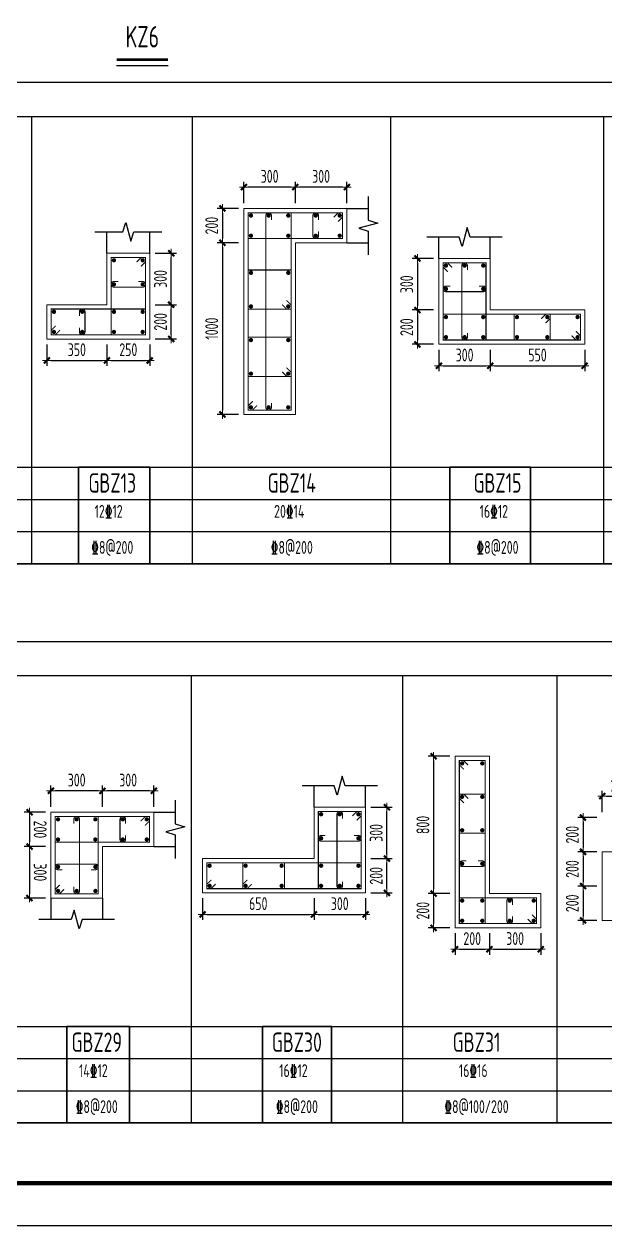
# Model space of a CAD drawing. Extents: x -144902 to 588294, y -160863 to 65494.
# Drawn here: x 33546 to 47091, y -160863 to -132837 of the extents above; entities that cross this region are included whole.
import ezdxf
from ezdxf.enums import TextEntityAlignment as Align

# ---------------------------------------------------------------- set-up
doc = ezdxf.new("R2010")
doc.units = 0
doc.header["$LTSCALE"] = 100
doc.layers.get('0').update_dxf_attribs({"linetype": 'CONTINUOUS'})
doc.layers.get('Defpoints').update_dxf_attribs({"linetype": 'CONTINUOUS'})
for name, color, linetype in [('1508', 2, 'CONTINUOUS'), ('TAB', 7, 'CONTINUOUS'), ('THIN', 7, 'CONTINUOUS'), ('tk', 7, 'CONTINUOUS'), ('柱', 2, 'CONTINUOUS')]:
    doc.layers.add(name, color=color, linetype=linetype)
for name, color, linetype, lineweight in [('REIN', 6, 'CONTINUOUS', 18), ('Z-柱大样外框', 7, 'ByLayer', 18), ('Z-详图标注', 3, 'CONTINUOUS', 18)]:
    doc.layers.add(name, color=color, linetype=linetype, lineweight=lineweight)
doc.styles.get("Standard").update_dxf_attribs({"font": 'tssdeng.shx', "width": 0.7, "bigfont": 'tssdchn.shx'})
doc.styles.add('TCCAD_Dimension', font='Tssdeng.shx', dxfattribs={"width": 0.7, "bigfont": 'tssdchn.shx'})
doc.dimstyles.new('TCCAD_25_100', dxfattribs={"dimtxt": 300, "dimasz": 100, "dimexe": 125, "dimexo": 125, "dimgap": 100, "dimtad": 1, "dimdec": 0, "dimlfac": 0.25, "dimzin": 0, "dimdsep": 46, "dimtxsty": 'TCCAD_Dimension', "dimblk": '_TCDBK25_100', "dimcen": 0, "dimclrt": 7, "dimadec": 0, "dimazin": 0, "dimtfac": 1, "dimtdec": 0, "dimtix": 1, "dimtmove": 2, "dimatfit": 3, "dimfxl": 1, "dimtolj": 1, "dimtzin": 0, "dimarcsym": 0})

# ---------------------------------------------------------------- blocks, each defined once
blk = doc.blocks.new('A1tk')
at = {"layer": 'tk', "color": 5}
blk.add_lwpolyline([(0, 0), (0, 59400), (84100, 59400), (84100, 0)], close=True, dxfattribs=at)
at = {"layer": 'tk', "const_width": 100}
blk.add_lwpolyline([(2500, 1000), (83100, 1000), (83100, 58400), (2500, 58400)], close=True, dxfattribs=at)
blk = doc.blocks.new('_TCDBK25_100')
blk.add_line((-1, 0), (1, 0))
at = {"const_width": 0.5}
blk.add_lwpolyline([(-0.7, -0.7), (0.7, 0.7)], dxfattribs=at)
blk = doc.blocks.new('*D331')
at = {"layer": 'Defpoints', "color": 0}
for p in [(34077, -140181), (35477, -140181), (35477, -140681)]:
    blk.add_point(p, dxfattribs=at)
at = {"layer": 'Z-详图标注', "color": 0, "lineweight": -2}
for p, q in [((34077, -140306), (34077, -140806)), ((35477, -140306), (35477, -140806)), ((34177, -140681), (35377, -140681))]:
    blk.add_line(p, q, dxfattribs=at)
at = {"layer": 'Z-详图标注', "color": 0, "lineweight": -2, "xscale": 100, "yscale": 100, "zscale": 100, "rotation": 180}
blk.add_blockref('_TCDBK25_100', (34077, -140681), dxfattribs=at)
at = {"layer": 'Z-详图标注', "color": 0, "lineweight": -2, "xscale": 100, "yscale": 100, "zscale": 100}
blk.add_blockref('_TCDBK25_100', (35477, -140681), dxfattribs=at)
at = {"layer": 'Z-详图标注', "color": 7, "insert": (34777, -140431), "char_height": 300, "attachment_point": 5, "style": 'TCCAD_Dimension'}
blk.add_mtext('\\A1;350', dxfattribs=at)
blk = doc.blocks.new('*D332')
at = {"layer": 'Defpoints', "color": 0}
for p in [(35477, -140181), (36477, -140181), (36477, -140681)]:
    blk.add_point(p, dxfattribs=at)
at = {"layer": 'Z-详图标注', "color": 0, "lineweight": -2}
for p, q in [((35477, -140306), (35477, -140806)), ((36477, -140306), (36477, -140806)), ((35577, -140681), (36377, -140681))]:
    blk.add_line(p, q, dxfattribs=at)
at = {"layer": 'Z-详图标注', "color": 0, "lineweight": -2, "xscale": 100, "yscale": 100, "zscale": 100, "rotation": 180}
blk.add_blockref('_TCDBK25_100', (35477, -140681), dxfattribs=at)
at = {"layer": 'Z-详图标注', "color": 0, "lineweight": -2, "xscale": 100, "yscale": 100, "zscale": 100}
blk.add_blockref('_TCDBK25_100', (36477, -140681), dxfattribs=at)
at = {"layer": 'Z-详图标注', "color": 7, "insert": (35977, -140431), "char_height": 300, "attachment_point": 5, "style": 'TCCAD_Dimension'}
blk.add_mtext('\\A1;250', dxfattribs=at)
blk = doc.blocks.new('*D333')
at = {"layer": 'Defpoints', "color": 0}
for p in [(36477, -139381), (36977, -139381), (36477, -140181)]:
    blk.add_point(p, dxfattribs=at)
at = {"layer": 'Z-详图标注', "color": 0, "lineweight": -2}
for p, q in [((36602, -139381), (37102, -139381)), ((36977, -140081), (36977, -139481)), ((36602, -140181), (37102, -140181))]:
    blk.add_line(p, q, dxfattribs=at)
at = {"layer": 'Z-详图标注', "color": 0, "lineweight": -2, "xscale": 100, "yscale": 100, "zscale": 100}
for p, rotation in [((36977, -139381), 90), ((36977, -140181), 270)]:
    blk.add_blockref('_TCDBK25_100', p, dxfattribs=dict(at, rotation=rotation))
at = {"layer": 'Z-详图标注', "color": 7, "insert": (36727, -139781), "char_height": 300, "attachment_point": 5, "rotation": 90, "style": 'TCCAD_Dimension'}
blk.add_mtext('\\A1;200', dxfattribs=at)
blk = doc.blocks.new('*D334')
at = {"layer": 'Defpoints', "color": 0}
for p in [(36477, -138181), (36977, -138181), (36477, -139381)]:
    blk.add_point(p, dxfattribs=at)
at = {"layer": 'Z-详图标注', "color": 0, "lineweight": -2}
for p, q in [((36602, -138181), (37102, -138181)), ((36977, -139281), (36977, -138281)), ((36602, -139381), (37102, -139381))]:
    blk.add_line(p, q, dxfattribs=at)
at = {"layer": 'Z-详图标注', "color": 0, "lineweight": -2, "xscale": 100, "yscale": 100, "zscale": 100}
for p, rotation in [((36977, -138181), 90), ((36977, -139381), 270)]:
    blk.add_blockref('_TCDBK25_100', p, dxfattribs=dict(at, rotation=rotation))
at = {"layer": 'Z-详图标注', "color": 7, "insert": (36727, -138781), "char_height": 300, "attachment_point": 5, "rotation": 90, "style": 'TCCAD_Dimension'}
blk.add_mtext('\\A1;300', dxfattribs=at)
blk = doc.blocks.new('*D335')
at = {"layer": 'Defpoints', "color": 0}
for p in [(39872, -136638), (39872, -137138), (41072, -137138)]:
    blk.add_point(p, dxfattribs=at)
at = {"layer": 'Z-详图标注', "color": 0, "lineweight": -2}
for p, q in [((39872, -137013), (39872, -136513)), ((40972, -136638), (39972, -136638)), ((41072, -137013), (41072, -136513))]:
    blk.add_line(p, q, dxfattribs=at)
at = {"layer": 'Z-详图标注', "color": 0, "lineweight": -2, "xscale": 100, "yscale": 100, "zscale": 100, "rotation": 180}
blk.add_blockref('_TCDBK25_100', (39872, -136638), dxfattribs=at)
at = {"layer": 'Z-详图标注', "color": 0, "lineweight": -2, "xscale": 100, "yscale": 100, "zscale": 100}
blk.add_blockref('_TCDBK25_100', (41072, -136638), dxfattribs=at)
at = {"layer": 'Z-详图标注', "color": 7, "insert": (40472, -136388), "char_height": 300, "attachment_point": 5, "style": 'TCCAD_Dimension'}
blk.add_mtext('\\A1;300', dxfattribs=at)
blk = doc.blocks.new('*D336')
at = {"layer": 'Defpoints', "color": 0}
for p in [(38672, -136638), (38672, -137138), (39872, -137138)]:
    blk.add_point(p, dxfattribs=at)
at = {"layer": 'Z-详图标注', "color": 0, "lineweight": -2}
for p, q in [((38672, -137013), (38672, -136513)), ((39772, -136638), (38772, -136638)), ((39872, -137013), (39872, -136513))]:
    blk.add_line(p, q, dxfattribs=at)
at = {"layer": 'Z-详图标注', "color": 0, "lineweight": -2, "xscale": 100, "yscale": 100, "zscale": 100, "rotation": 180}
blk.add_blockref('_TCDBK25_100', (38672, -136638), dxfattribs=at)
at = {"layer": 'Z-详图标注', "color": 0, "lineweight": -2, "xscale": 100, "yscale": 100, "zscale": 100}
blk.add_blockref('_TCDBK25_100', (39872, -136638), dxfattribs=at)
at = {"layer": 'Z-详图标注', "color": 7, "insert": (39272, -136388), "char_height": 300, "attachment_point": 5, "style": 'TCCAD_Dimension'}
blk.add_mtext('\\A1;300', dxfattribs=at)
blk = doc.blocks.new('*D337')
at = {"layer": 'Defpoints', "color": 0}
for p in [(38672, -137138), (38172, -137938), (38672, -137938)]:
    blk.add_point(p, dxfattribs=at)
at = {"layer": 'Z-详图标注', "color": 0, "lineweight": -2}
for p, q in [((38547, -137138), (38047, -137138)), ((38172, -137238), (38172, -137838)), ((38547, -137938), (38047, -137938))]:
    blk.add_line(p, q, dxfattribs=at)
at = {"layer": 'Z-详图标注', "color": 0, "lineweight": -2, "xscale": 100, "yscale": 100, "zscale": 100}
for p, rotation in [((38172, -137138), 90), ((38172, -137938), 270)]:
    blk.add_blockref('_TCDBK25_100', p, dxfattribs=dict(at, rotation=rotation))
at = {"layer": 'Z-详图标注', "color": 7, "insert": (37922, -137538), "char_height": 300, "attachment_point": 5, "rotation": 90, "style": 'TCCAD_Dimension'}
blk.add_mtext('\\A1;200', dxfattribs=at)
blk = doc.blocks.new('*D338')
at = {"layer": 'Defpoints', "color": 0}
for p in [(38672, -137938), (38172, -141939), (38672, -141939)]:
    blk.add_point(p, dxfattribs=at)
at = {"layer": 'Z-详图标注', "color": 0, "lineweight": -2}
for p, q in [((38547, -137938), (38047, -137938)), ((38172, -138038), (38172, -141839)), ((38547, -141939), (38047, -141939))]:
    blk.add_line(p, q, dxfattribs=at)
at = {"layer": 'Z-详图标注', "color": 0, "lineweight": -2, "xscale": 100, "yscale": 100, "zscale": 100}
for p, rotation in [((38172, -137938), 90), ((38172, -141939), 270)]:
    blk.add_blockref('_TCDBK25_100', p, dxfattribs=dict(at, rotation=rotation))
at = {"layer": 'Z-详图标注', "color": 7, "insert": (37922, -139939), "char_height": 300, "attachment_point": 5, "rotation": 90, "style": 'TCCAD_Dimension'}
blk.add_mtext('\\A1;1000', dxfattribs=at)
blk = doc.blocks.new('*D341')
at = {"layer": 'Defpoints', "color": 0}
for p in [(43218, -138305), (42718, -139505), (43218, -139505)]:
    blk.add_point(p, dxfattribs=at)
at = {"layer": 'Z-详图标注', "color": 0, "lineweight": -2}
for p, q in [((43093, -138305), (42593, -138305)), ((42718, -138405), (42718, -139405)), ((43093, -139505), (42593, -139505))]:
    blk.add_line(p, q, dxfattribs=at)
at = {"layer": 'Z-详图标注', "color": 0, "lineweight": -2, "xscale": 100, "yscale": 100, "zscale": 100}
for p, rotation in [((42718, -138305), 90), ((42718, -139505), 270)]:
    blk.add_blockref('_TCDBK25_100', p, dxfattribs=dict(at, rotation=rotation))
at = {"layer": 'Z-详图标注', "color": 7, "insert": (42468, -138905), "char_height": 300, "attachment_point": 5, "rotation": 90, "style": 'TCCAD_Dimension'}
blk.add_mtext('\\A1;300', dxfattribs=at)
blk = doc.blocks.new('*D342')
at = {"layer": 'Defpoints', "color": 0}
for p in [(43218, -139505), (42718, -140305), (43218, -140305)]:
    blk.add_point(p, dxfattribs=at)
at = {"layer": 'Z-详图标注', "color": 0, "lineweight": -2}
for p, q in [((43093, -139505), (42593, -139505)), ((42718, -139605), (42718, -140205)), ((43093, -140305), (42593, -140305))]:
    blk.add_line(p, q, dxfattribs=at)
at = {"layer": 'Z-详图标注', "color": 0, "lineweight": -2, "xscale": 100, "yscale": 100, "zscale": 100}
for p, rotation in [((42718, -139505), 90), ((42718, -140305), 270)]:
    blk.add_blockref('_TCDBK25_100', p, dxfattribs=dict(at, rotation=rotation))
at = {"layer": 'Z-详图标注', "color": 7, "insert": (42468, -139905), "char_height": 300, "attachment_point": 5, "rotation": 90, "style": 'TCCAD_Dimension'}
blk.add_mtext('\\A1;200', dxfattribs=at)
blk = doc.blocks.new('*D343')
at = {"layer": 'Defpoints', "color": 0}
for p in [(43218, -140305), (44418, -140305), (44418, -140805)]:
    blk.add_point(p, dxfattribs=at)
at = {"layer": 'Z-详图标注', "color": 0, "lineweight": -2}
for p, q in [((43218, -140430), (43218, -140930)), ((44418, -140430), (44418, -140930)), ((43318, -140805), (44318, -140805))]:
    blk.add_line(p, q, dxfattribs=at)
at = {"layer": 'Z-详图标注', "color": 0, "lineweight": -2, "xscale": 100, "yscale": 100, "zscale": 100}
for p, rotation in [((43218, -140805), 179.9887905772756), ((44418, -140805), 359.9887905772756)]:
    blk.add_blockref('_TCDBK25_100', p, dxfattribs=dict(at, rotation=rotation))
at = {"layer": 'Z-详图标注', "color": 7, "insert": (43818, -140555), "char_height": 300, "attachment_point": 5, "rotation": 359.9888, "style": 'TCCAD_Dimension'}
blk.add_mtext('\\A1;300', dxfattribs=at)
blk = doc.blocks.new('*D344')
at = {"layer": 'Defpoints', "color": 0}
for p in [(44418, -140305), (46619, -140305), (46619, -140805)]:
    blk.add_point(p, dxfattribs=at)
at = {"layer": 'Z-详图标注', "color": 0, "lineweight": -2}
for p, q in [((44418, -140430), (44418, -140930)), ((46619, -140430), (46619, -140930)), ((44518, -140805), (46519, -140805))]:
    blk.add_line(p, q, dxfattribs=at)
at = {"layer": 'Z-详图标注', "color": 0, "lineweight": -2, "xscale": 100, "yscale": 100, "zscale": 100}
for p, rotation in [((44418, -140805), 179.9887905772756), ((46619, -140805), 359.9887905772756)]:
    blk.add_blockref('_TCDBK25_100', p, dxfattribs=dict(at, rotation=rotation))
at = {"layer": 'Z-详图标注', "color": 7, "insert": (45518, -140555), "char_height": 300, "attachment_point": 5, "rotation": 359.9888, "style": 'TCCAD_Dimension'}
blk.add_mtext('\\A1;550', dxfattribs=at)
blk = doc.blocks.new('*D375')
at = {"layer": 'Defpoints', "color": 0}
for p in [(35373, -150716), (35373, -151216), (36573, -151216)]:
    blk.add_point(p, dxfattribs=at)
at = {"layer": 'Z-详图标注', "color": 0, "lineweight": -2}
for p, q in [((35373, -151091), (35373, -150591)), ((36473, -150716), (35473, -150716)), ((36573, -151091), (36573, -150591))]:
    blk.add_line(p, q, dxfattribs=at)
at = {"layer": 'Z-详图标注', "color": 0, "lineweight": -2, "xscale": 100, "yscale": 100, "zscale": 100}
for p, rotation in [((35373, -150716), 180.0005828422533), ((36573, -150716), 0.0005828422533404876)]:
    blk.add_blockref('_TCDBK25_100', p, dxfattribs=dict(at, rotation=rotation))
at = {"layer": 'Z-详图标注', "color": 7, "insert": (35973, -150466), "char_height": 300, "attachment_point": 5, "rotation": 0.0006, "style": 'TCCAD_Dimension'}
blk.add_mtext('\\A1;300', dxfattribs=at)
blk = doc.blocks.new('*D376')
at = {"layer": 'Defpoints', "color": 0}
for p in [(34173, -150716), (34173, -151216), (35373, -151216)]:
    blk.add_point(p, dxfattribs=at)
at = {"layer": 'Z-详图标注', "color": 0, "lineweight": -2}
for p, q in [((34173, -151091), (34173, -150591)), ((35273, -150716), (34273, -150716)), ((35373, -151091), (35373, -150591))]:
    blk.add_line(p, q, dxfattribs=at)
at = {"layer": 'Z-详图标注', "color": 0, "lineweight": -2, "xscale": 100, "yscale": 100, "zscale": 100}
for p, rotation in [((34173, -150716), 180.0005828422533), ((35373, -150716), 0.0005828422533404876)]:
    blk.add_blockref('_TCDBK25_100', p, dxfattribs=dict(at, rotation=rotation))
at = {"layer": 'Z-详图标注', "color": 7, "insert": (34773, -150466), "char_height": 300, "attachment_point": 5, "rotation": 0.0006, "style": 'TCCAD_Dimension'}
blk.add_mtext('\\A1;300', dxfattribs=at)
blk = doc.blocks.new('*D377')
at = {"layer": 'Defpoints', "color": 0}
for p in [(34173, -151216), (33673, -152016), (34173, -152016)]:
    blk.add_point(p, dxfattribs=at)
at = {"layer": 'Z-详图标注', "color": 0, "lineweight": -2}
for p, q in [((34048, -151216), (33548, -151216)), ((33673, -151316), (33673, -151916)), ((34048, -152016), (33548, -152016))]:
    blk.add_line(p, q, dxfattribs=at)
at = {"layer": 'Z-详图标注', "color": 0, "lineweight": -2, "xscale": 100, "yscale": 100, "zscale": 100}
for p, rotation in [((33673, -151216), 90.00058284058582), ((33673, -152016), 270.0005828405858)]:
    blk.add_blockref('_TCDBK25_100', p, dxfattribs=dict(at, rotation=rotation))
at = {"layer": 'Z-详图标注', "color": 7, "insert": (33923, -151616), "char_height": 300, "attachment_point": 5, "rotation": 270.0006, "style": 'TCCAD_Dimension'}
blk.add_mtext('\\A1;200', dxfattribs=at)
blk = doc.blocks.new('*D378')
at = {"layer": 'Defpoints', "color": 0}
for p in [(34173, -152016), (33673, -153216), (34173, -153216)]:
    blk.add_point(p, dxfattribs=at)
at = {"layer": 'Z-详图标注', "color": 0, "lineweight": -2}
for p, q in [((34048, -152016), (33548, -152016)), ((33673, -152116), (33673, -153116)), ((34048, -153216), (33548, -153216))]:
    blk.add_line(p, q, dxfattribs=at)
at = {"layer": 'Z-详图标注', "color": 0, "lineweight": -2, "xscale": 100, "yscale": 100, "zscale": 100}
for p, rotation in [((33673, -152016), 90.00058284058582), ((33673, -153216), 270.0005828405858)]:
    blk.add_blockref('_TCDBK25_100', p, dxfattribs=dict(at, rotation=rotation))
at = {"layer": 'Z-详图标注', "color": 7, "insert": (33923, -152616), "char_height": 300, "attachment_point": 5, "rotation": 270.0006, "style": 'TCCAD_Dimension'}
blk.add_mtext('\\A1;300', dxfattribs=at)
blk = doc.blocks.new('*D379')
at = {"layer": 'Defpoints', "color": 0}
for p in [(37707, -153098), (40307, -153098), (40307, -153598)]:
    blk.add_point(p, dxfattribs=at)
at = {"layer": 'Z-详图标注', "color": 0, "lineweight": -2}
for p, q in [((37707, -153223), (37707, -153723)), ((40307, -153223), (40307, -153723)), ((37807, -153598), (40207, -153598))]:
    blk.add_line(p, q, dxfattribs=at)
at = {"layer": 'Z-详图标注', "color": 0, "lineweight": -2, "xscale": 100, "yscale": 100, "zscale": 100, "rotation": 180}
blk.add_blockref('_TCDBK25_100', (37707, -153598), dxfattribs=at)
at = {"layer": 'Z-详图标注', "color": 0, "lineweight": -2, "xscale": 100, "yscale": 100, "zscale": 100}
blk.add_blockref('_TCDBK25_100', (40307, -153598), dxfattribs=at)
at = {"layer": 'Z-详图标注', "color": 7, "insert": (39007, -153348), "char_height": 300, "attachment_point": 5, "style": 'TCCAD_Dimension'}
blk.add_mtext('\\A1;650', dxfattribs=at)
blk = doc.blocks.new('*D380')
at = {"layer": 'Defpoints', "color": 0}
for p in [(40307, -153098), (41507, -153098), (41507, -153598)]:
    blk.add_point(p, dxfattribs=at)
at = {"layer": 'Z-详图标注', "color": 0, "lineweight": -2}
for p, q in [((40307, -153223), (40307, -153723)), ((41507, -153223), (41507, -153723)), ((40407, -153598), (41407, -153598))]:
    blk.add_line(p, q, dxfattribs=at)
at = {"layer": 'Z-详图标注', "color": 0, "lineweight": -2, "xscale": 100, "yscale": 100, "zscale": 100, "rotation": 180}
blk.add_blockref('_TCDBK25_100', (40307, -153598), dxfattribs=at)
at = {"layer": 'Z-详图标注', "color": 0, "lineweight": -2, "xscale": 100, "yscale": 100, "zscale": 100}
blk.add_blockref('_TCDBK25_100', (41507, -153598), dxfattribs=at)
at = {"layer": 'Z-详图标注', "color": 7, "insert": (40907, -153348), "char_height": 300, "attachment_point": 5, "style": 'TCCAD_Dimension'}
blk.add_mtext('\\A1;300', dxfattribs=at)
blk = doc.blocks.new('*D381')
at = {"layer": 'Defpoints', "color": 0}
for p in [(41507, -152298), (42007, -152298), (41507, -153098)]:
    blk.add_point(p, dxfattribs=at)
at = {"layer": 'Z-详图标注', "color": 0, "lineweight": -2}
for p, q in [((41632, -152298), (42132, -152298)), ((42007, -152998), (42007, -152398)), ((41632, -153098), (42132, -153098))]:
    blk.add_line(p, q, dxfattribs=at)
at = {"layer": 'Z-详图标注', "color": 0, "lineweight": -2, "xscale": 100, "yscale": 100, "zscale": 100}
for p, rotation in [((42007, -152298), 90), ((42007, -153098), 270)]:
    blk.add_blockref('_TCDBK25_100', p, dxfattribs=dict(at, rotation=rotation))
at = {"layer": 'Z-详图标注', "color": 7, "insert": (41757, -152698), "char_height": 300, "attachment_point": 5, "rotation": 90, "style": 'TCCAD_Dimension'}
blk.add_mtext('\\A1;200', dxfattribs=at)
blk = doc.blocks.new('*D382')
at = {"layer": 'Defpoints', "color": 0}
for p in [(41507, -151098), (42007, -151098), (41507, -152298)]:
    blk.add_point(p, dxfattribs=at)
at = {"layer": 'Z-详图标注', "color": 0, "lineweight": -2}
for p, q in [((41632, -151098), (42132, -151098)), ((42007, -152198), (42007, -151198)), ((41632, -152298), (42132, -152298))]:
    blk.add_line(p, q, dxfattribs=at)
at = {"layer": 'Z-详图标注', "color": 0, "lineweight": -2, "xscale": 100, "yscale": 100, "zscale": 100}
for p, rotation in [((42007, -151098), 90), ((42007, -152298), 270)]:
    blk.add_blockref('_TCDBK25_100', p, dxfattribs=dict(at, rotation=rotation))
at = {"layer": 'Z-详图标注', "color": 7, "insert": (41757, -151698), "char_height": 300, "attachment_point": 5, "rotation": 90, "style": 'TCCAD_Dimension'}
blk.add_mtext('\\A1;300', dxfattribs=at)
blk = doc.blocks.new('*D430')
at = {"layer": 'Defpoints', "color": 0}
for p in [(43596, -149912), (43096, -153112), (43596, -153112)]:
    blk.add_point(p, dxfattribs=at)
at = {"layer": 'Z-详图标注', "color": 0, "lineweight": -2}
for p, q in [((43471, -149912), (42971, -149912)), ((43096, -150012), (43096, -153012)), ((43471, -153112), (42971, -153112))]:
    blk.add_line(p, q, dxfattribs=at)
at = {"layer": 'Z-详图标注', "color": 0, "lineweight": -2, "xscale": 100, "yscale": 100, "zscale": 100}
for p, rotation in [((43096, -149912), 90), ((43096, -153112), 270)]:
    blk.add_blockref('_TCDBK25_100', p, dxfattribs=dict(at, rotation=rotation))
at = {"layer": 'Z-详图标注', "color": 7, "insert": (42846, -151512), "char_height": 300, "attachment_point": 5, "rotation": 90, "style": 'TCCAD_Dimension'}
blk.add_mtext('\\A1;800', dxfattribs=at)
blk = doc.blocks.new('*D431')
at = {"layer": 'Defpoints', "color": 0}
for p in [(43596, -153112), (43096, -153912), (43596, -153912)]:
    blk.add_point(p, dxfattribs=at)
at = {"layer": 'Z-详图标注', "color": 0, "lineweight": -2}
for p, q in [((43471, -153112), (42971, -153112)), ((43096, -153212), (43096, -153812)), ((43471, -153912), (42971, -153912))]:
    blk.add_line(p, q, dxfattribs=at)
at = {"layer": 'Z-详图标注', "color": 0, "lineweight": -2, "xscale": 100, "yscale": 100, "zscale": 100}
for p, rotation in [((43096, -153112), 90), ((43096, -153912), 270)]:
    blk.add_blockref('_TCDBK25_100', p, dxfattribs=dict(at, rotation=rotation))
at = {"layer": 'Z-详图标注', "color": 7, "insert": (42846, -153512), "char_height": 300, "attachment_point": 5, "rotation": 90, "style": 'TCCAD_Dimension'}
blk.add_mtext('\\A1;200', dxfattribs=at)
blk = doc.blocks.new('*D432')
at = {"layer": 'Defpoints', "color": 0}
for p in [(43596, -153912), (44396, -153912), (44396, -154412)]:
    blk.add_point(p, dxfattribs=at)
at = {"layer": 'Z-详图标注', "color": 0, "lineweight": -2}
for p, q in [((43596, -154037), (43596, -154537)), ((44396, -154037), (44396, -154537)), ((43696, -154412), (44296, -154412))]:
    blk.add_line(p, q, dxfattribs=at)
at = {"layer": 'Z-详图标注', "color": 0, "lineweight": -2, "xscale": 100, "yscale": 100, "zscale": 100, "rotation": 180}
blk.add_blockref('_TCDBK25_100', (43596, -154412), dxfattribs=at)
at = {"layer": 'Z-详图标注', "color": 0, "lineweight": -2, "xscale": 100, "yscale": 100, "zscale": 100}
blk.add_blockref('_TCDBK25_100', (44396, -154412), dxfattribs=at)
at = {"layer": 'Z-详图标注', "color": 7, "insert": (43996, -154162), "char_height": 300, "attachment_point": 5, "style": 'TCCAD_Dimension'}
blk.add_mtext('\\A1;200', dxfattribs=at)
blk = doc.blocks.new('*D433')
at = {"layer": 'Defpoints', "color": 0}
for p in [(44396, -153912), (45596, -153912), (45596, -154412)]:
    blk.add_point(p, dxfattribs=at)
at = {"layer": 'Z-详图标注', "color": 0, "lineweight": -2}
for p, q in [((44396, -154037), (44396, -154537)), ((45596, -154037), (45596, -154537)), ((44496, -154412), (45496, -154412))]:
    blk.add_line(p, q, dxfattribs=at)
at = {"layer": 'Z-详图标注', "color": 0, "lineweight": -2, "xscale": 100, "yscale": 100, "zscale": 100, "rotation": 180}
blk.add_blockref('_TCDBK25_100', (44396, -154412), dxfattribs=at)
at = {"layer": 'Z-详图标注', "color": 0, "lineweight": -2, "xscale": 100, "yscale": 100, "zscale": 100}
blk.add_blockref('_TCDBK25_100', (45596, -154412), dxfattribs=at)
at = {"layer": 'Z-详图标注', "color": 7, "insert": (44996, -154162), "char_height": 300, "attachment_point": 5, "style": 'TCCAD_Dimension'}
blk.add_mtext('\\A1;300', dxfattribs=at)
blk = doc.blocks.new('*D434')
at = {"layer": 'Defpoints', "color": 0}
for p in [(47827, -150840), (47027, -151340), (47827, -151340)]:
    blk.add_point(p, dxfattribs=at)
at = {"layer": 'Z-详图标注', "color": 0, "lineweight": -2}
for p, q in [((47027, -151215), (47027, -150715)), ((47827, -151215), (47827, -150715)), ((47127, -150840), (47727, -150840))]:
    blk.add_line(p, q, dxfattribs=at)
at = {"layer": 'Z-详图标注', "color": 0, "lineweight": -2, "xscale": 100, "yscale": 100, "zscale": 100, "rotation": 180}
blk.add_blockref('_TCDBK25_100', (47027, -150840), dxfattribs=at)
at = {"layer": 'Z-详图标注', "color": 0, "lineweight": -2, "xscale": 100, "yscale": 100, "zscale": 100}
blk.add_blockref('_TCDBK25_100', (47827, -150840), dxfattribs=at)
at = {"layer": 'Z-详图标注', "color": 7, "insert": (47427, -150590), "char_height": 300, "attachment_point": 5, "style": 'TCCAD_Dimension'}
blk.add_mtext('\\A1;200', dxfattribs=at)
blk = doc.blocks.new('*D437')
at = {"layer": 'Defpoints', "color": 0}
for p in [(47027, -151340), (46580, -152140), (47027, -152140)]:
    blk.add_point(p, dxfattribs=at)
at = {"layer": 'Z-详图标注', "color": 0, "lineweight": -2}
for p, q in [((46902, -151340), (46455, -151340)), ((46580, -151440), (46580, -152040)), ((46902, -152140), (46455, -152140))]:
    blk.add_line(p, q, dxfattribs=at)
at = {"layer": 'Z-详图标注', "color": 0, "lineweight": -2, "xscale": 100, "yscale": 100, "zscale": 100}
for p, rotation in [((46580, -151340), 90), ((46580, -152140), 270)]:
    blk.add_blockref('_TCDBK25_100', p, dxfattribs=dict(at, rotation=rotation))
at = {"layer": 'Z-详图标注', "color": 7, "insert": (46330, -151740), "char_height": 300, "attachment_point": 5, "rotation": 90, "style": 'TCCAD_Dimension'}
blk.add_mtext('\\A1;200', dxfattribs=at)
blk = doc.blocks.new('*D438')
at = {"layer": 'Defpoints', "color": 0}
for p in [(47027, -152140), (46580, -152940), (47027, -152940)]:
    blk.add_point(p, dxfattribs=at)
at = {"layer": 'Z-详图标注', "color": 0, "lineweight": -2}
for p, q in [((46902, -152140), (46455, -152140)), ((46580, -152240), (46580, -152840)), ((46902, -152940), (46455, -152940))]:
    blk.add_line(p, q, dxfattribs=at)
at = {"layer": 'Z-详图标注', "color": 0, "lineweight": -2, "xscale": 100, "yscale": 100, "zscale": 100}
for p, rotation in [((46580, -152140), 90), ((46580, -152940), 270)]:
    blk.add_blockref('_TCDBK25_100', p, dxfattribs=dict(at, rotation=rotation))
at = {"layer": 'Z-详图标注', "color": 7, "insert": (46330, -152540), "char_height": 300, "attachment_point": 5, "rotation": 90, "style": 'TCCAD_Dimension'}
blk.add_mtext('\\A1;200', dxfattribs=at)
blk = doc.blocks.new('*D439')
at = {"layer": 'Defpoints', "color": 0}
for p in [(47027, -152940), (46580, -153740), (47027, -153740)]:
    blk.add_point(p, dxfattribs=at)
at = {"layer": 'Z-详图标注', "color": 0, "lineweight": -2}
for p, q in [((46902, -152940), (46455, -152940)), ((46580, -153040), (46580, -153640)), ((46902, -153740), (46455, -153740))]:
    blk.add_line(p, q, dxfattribs=at)
at = {"layer": 'Z-详图标注', "color": 0, "lineweight": -2, "xscale": 100, "yscale": 100, "zscale": 100}
for p, rotation in [((46580, -152940), 90), ((46580, -153740), 270)]:
    blk.add_blockref('_TCDBK25_100', p, dxfattribs=dict(at, rotation=rotation))
at = {"layer": 'Z-详图标注', "color": 7, "insert": (46330, -153340), "char_height": 300, "attachment_point": 5, "rotation": 90, "style": 'TCCAD_Dimension'}
blk.add_mtext('\\A1;200', dxfattribs=at)

msp = doc.modelspace()

# ---------------------------------------------------------------- linework, layer by layer
at = {"color": 1, "lineweight": 30, "elevation": 0}
for points in [[(34817.914, -143171.4), (36476.038, -143171.4), (36476.038, -145421.4), (34817.914, -145421.4)], [(43470.28, -143171.4), (45357.558, -143171.4), (45357.558, -145421.4), (43470.28, -145421.4)], [(34541.782, -156211.579), (36007.036, -156211.579), (36007.036, -158461.579), (34541.782, -158461.579)], [(39103.462, -156211.579), (40716.722, -156211.579), (40716.722, -158461.579), (39103.462, -158461.579)]]:
    msp.add_lwpolyline(points, close=True, dxfattribs=at)
at = {"layer": 'REIN', "color": 210, "const_width": 25, "elevation": 0}
for points in [[(38977.944, -141733.333), (38871.878, -141839.399), (38771.878, -141839.399), (38771.878, -137238.102), (39771.878, -137238.102), (39771.878, -141839.399), (38771.878, -141839.399), (38771.878, -141739.399), (38877.944, -141633.333)], [(40765.812, -137344.168), (40871.878, -137238.102), (40971.878, -137238.102), (40971.878, -137838.102), (38771.878, -137838.102), (38771.878, -137238.102), (40971.878, -137238.102), (40971.878, -137338.102), (40865.812, -137444.168)], [(36171.34, -138387.545), (36277.406, -138281.479), (36377.406, -138281.479), (36377.406, -140081.479), (35577.406, -140081.479), (35577.406, -138281.479), (36377.406, -138281.479), (36377.406, -138381.479), (36271.34, -138487.545)], [(43424.13, -138610.841), (43318.064, -138504.775), (43318.064, -138404.775), (44318.064, -138404.775), (44318.064, -140204.991), (43318.064, -140204.795), (43318.064, -138404.775), (43418.064, -138404.775), (43524.13, -138510.841)], [(34383.472, -139975.413), (34277.406, -140081.479), (34177.406, -140081.479), (34177.406, -139481.479), (36377.406, -139481.479), (36377.406, -140081.479), (34177.406, -140081.479), (34177.406, -139981.479), (34283.472, -139875.413)], [(46412.692, -139999.345), (46518.748, -140105.421), (46518.748, -140205.421), (43318.064, -140204.795), (43318.064, -139604.775), (46518.748, -139604.775), (46518.748, -140205.421), (46418.748, -140205.402), (46312.692, -140099.325)], [(36267.361, -151422.497), (36373.426, -151316.431), (36473.426, -151316.43), (36473.426, -151916.392), (34273.413, -151916.392), (34273.407, -151316.452), (36473.426, -151316.43), (36473.426, -151416.43), (36367.361, -151522.496)], [(34479.491, -153010.37), (34373.425, -153116.436), (34273.425, -153116.436), (34273.407, -151316.452), (35273.426, -151316.442), (35273.426, -153116.436), (34273.425, -153116.436), (34273.424, -153016.436), (34379.49, -152910.37)], [(41201.262, -151303.886), (41307.328, -151197.82), (41407.328, -151197.82), (41407.328, -152997.82), (40407.328, -152997.82), (40407.328, -151197.82), (41407.328, -151197.82), (41407.328, -151297.82), (41301.262, -151403.886)], [(38013.394, -152891.753), (37907.328, -152997.82), (37807.328, -152997.82), (37807.328, -152397.82), (41407.328, -152397.82), (41407.328, -152997.82), (37807.328, -152997.82), (37807.328, -152897.82), (37913.394, -152791.753)]]:
    msp.add_lwpolyline(points, dxfattribs=at)
at = {"layer": 'REIN', "color": 6, "const_width": 50, "elevation": 0}
for points in [[(38811.878, -137303.102, 1), (38861.878, -137303.102, 1)], [(39224.75, -137303.102, 1), (39274.75, -137303.102, 1)], [(39681.878, -137303.102, 1), (39731.878, -137303.102, 1)], [(40321.878, -137303.102, 1), (40371.878, -137303.102, 1)], [(40881.878, -137303.102, 1), (40931.878, -137303.102, 1)], [(38811.878, -137773.102, 1), (38861.878, -137773.102, 1)], [(39681.878, -137773.102, 1), (39731.878, -137773.102, 1)], [(40321.878, -137773.102, 1), (40371.878, -137773.102, 1)], [(40881.878, -137773.102, 1), (40931.878, -137773.102, 1)], [(35617.406, -138346.479, 1), (35667.406, -138346.479, 1)], [(36287.406, -138346.479, 1), (36337.406, -138346.479, 1)], [(43358.064, -138469.775, 1), (43408.064, -138469.775, 1)], [(43793.064, -138469.775, 1), (43843.064, -138469.775, 1)], [(44228.064, -138469.775, 1), (44278.064, -138469.775, 1)], [(38811.878, -138637.361, 1), (38861.878, -138637.361, 1)], [(39681.878, -138637.361, 1), (39731.878, -138637.361, 1)], [(35617.406, -138906.479, 1), (35667.406, -138906.479, 1)], [(36287.406, -138906.479, 1), (36337.406, -138906.479, 1)], [(43358.064, -139013.27, 1), (43408.064, -139013.27, 1)], [(44228.064, -139013.27, 1), (44278.064, -139013.27, 1)], [(34217.406, -139546.479, 1), (34267.406, -139546.479, 1)], [(34877.406, -139546.479, 1), (34927.406, -139546.479, 1)], [(35617.406, -139546.479, 1), (35667.406, -139546.479, 1)], [(36287.406, -139546.479, 1), (36337.406, -139546.479, 1)], [(38811.878, -139421.621, 1), (38861.878, -139421.621, 1)], [(39681.878, -139421.621, 1), (39731.878, -139421.621, 1)], [(43358.064, -139669.775, 1), (43408.064, -139669.775, 1)], [(44228.064, -139669.775, 1), (44278.064, -139669.775, 1)], [(45014.959, -139669.775, 1), (45064.959, -139669.775, 1)], [(45721.853, -139669.775, 1), (45771.853, -139669.775, 1)], [(46428.748, -139669.775, 1), (46478.748, -139669.775, 1)], [(34217.406, -140016.479, 1), (34267.406, -140016.479, 1)], [(34877.406, -140016.479, 1), (34927.406, -140016.479, 1)], [(35617.406, -140016.479, 1), (35667.406, -140016.479, 1)], [(36287.406, -140016.479, 1), (36337.406, -140016.479, 1)], [(43358.064, -140139.808, 1), (43408.064, -140139.808, 1)], [(43793.064, -140139.893, 1), (43843.064, -140139.893, 1)], [(44228.064, -140139.978, 1), (44278.064, -140139.978, 1)], [(45014.959, -140140.132, 1), (45064.959, -140140.132, 1)], [(45721.853, -140140.27, 1), (45771.853, -140140.27, 1)], [(46428.748, -140140.408, 1), (46478.748, -140140.408, 1)], [(38811.878, -140205.88, 1), (38861.878, -140205.88, 1)], [(39681.878, -140205.88, 1), (39731.878, -140205.88, 1)], [(38811.878, -140990.14, 1), (38861.878, -140990.14, 1)], [(39681.878, -140990.14, 1), (39731.878, -140990.14, 1)], [(38811.878, -141774.399, 1), (38861.878, -141774.399, 1)], [(39224.75, -141774.399, 1), (39274.75, -141774.399, 1)], [(39681.878, -141774.399, 1), (39731.878, -141774.399, 1)], [(34313.408, -151381.452, 1), (34363.408, -151381.452, 1)], [(34748.417, -151381.447, 1), (34798.417, -151381.447, 1)], [(35183.426, -151381.443, 1), (35233.426, -151381.443, 1)], [(35823.426, -151381.436, 1), (35873.426, -151381.436, 1)], [(36383.426, -151381.43, 1), (36433.426, -151381.43, 1)], [(40447.328, -151262.82, 1), (40497.328, -151262.82, 1)], [(40882.328, -151262.82, 1), (40932.328, -151262.82, 1)], [(41317.328, -151262.82, 1), (41367.328, -151262.82, 1)], [(34313.412, -151851.392, 1), (34363.412, -151851.392, 1)], [(35183.426, -151851.392, 1), (35233.426, -151851.392, 1)], [(35823.426, -151851.392, 1), (35873.426, -151851.392, 1)], [(36383.426, -151851.392, 1), (36433.426, -151851.392, 1)], [(40447.328, -151822.82, 1), (40497.328, -151822.82, 1)], [(41317.328, -151822.82, 1), (41367.328, -151822.82, 1)], [(34313.419, -152491.414, 1), (34363.419, -152491.414, 1)], [(35183.426, -152491.414, 1), (35233.426, -152491.414, 1)], [(37847.328, -152462.82, 1), (37897.328, -152462.82, 1)], [(38687.328, -152462.82, 1), (38737.328, -152462.82, 1)], [(39527.328, -152462.82, 1), (39577.328, -152462.82, 1)], [(40447.328, -152462.82, 1), (40497.328, -152462.82, 1)], [(41317.328, -152462.82, 1), (41367.328, -152462.82, 1)], [(34313.425, -153051.436, 1), (34363.425, -153051.436, 1)], [(34748.425, -153051.436, 1), (34798.425, -153051.436, 1)], [(35183.426, -153051.436, 1), (35233.426, -153051.436, 1)], [(37847.328, -152932.82, 1), (37897.328, -152932.82, 1)], [(38687.328, -152932.82, 1), (38737.328, -152932.82, 1)], [(39527.328, -152932.82, 1), (39577.328, -152932.82, 1)], [(40447.328, -152932.82, 1), (40497.328, -152932.82, 1)], [(40882.328, -152932.82, 1), (40932.328, -152932.82, 1)], [(41317.328, -152932.82, 1), (41367.328, -152932.82, 1)]]:
    msp.add_lwpolyline(points, format="xyb", close=True, dxfattribs=at)
at = {"layer": 'REIN', "color": 6, "const_width": 25, "elevation": 0}
for points in [[(39314.75, -141674.399), (39314.75, -141774.399, -1), (39184.75, -141774.399), (39184.75, -137303.102, -1), (39314.75, -137303.102), (39314.75, -137403.102)], [(40411.878, -137673.102), (40411.878, -137773.102, -1), (40281.878, -137773.102), (40281.878, -137303.102, -1), (40411.878, -137303.102), (40411.878, -137403.102)], [(43883.064, -140039.893), (43883.064, -140139.893, -1), (43753.064, -140139.893), (43753.064, -138469.775, -1), (43883.064, -138469.775), (43883.064, -138569.775)], [(36212.406, -138841.479), (36312.406, -138841.479, -1), (36312.406, -138971.479), (35642.406, -138971.479, -1), (35642.406, -138841.479), (35742.406, -138841.479)], [(44153.064, -138948.27), (44253.064, -138948.27, -1), (44253.064, -139078.27), (43383.064, -139078.27, -1), (43383.064, -138948.27), (43483.064, -138948.27)], [(34837.406, -139646.479), (34837.406, -139546.479, -1), (34967.406, -139546.479), (34967.406, -140016.479, -1), (34837.406, -140016.479), (34837.406, -139916.479)], [(34708.417, -151481.447), (34708.417, -151381.447, -1), (34838.417, -151381.447), (34838.425, -153051.436, -1), (34708.425, -153051.437), (34708.425, -152951.437)], [(35913.426, -151751.392), (35913.426, -151851.392, -1), (35783.426, -151851.392), (35783.426, -151381.436, -1), (35913.426, -151381.436), (35913.426, -151481.436)], [(40972.328, -152832.82), (40972.328, -152932.82, -1), (40842.328, -152932.82), (40842.328, -151262.82, -1), (40972.328, -151262.82), (40972.328, -151362.82)], [(41242.328, -151757.82), (41342.328, -151757.82, -1), (41342.328, -151887.82), (40472.328, -151887.82, -1), (40472.328, -151757.82), (40572.328, -151757.82)], [(34438.419, -152556.414), (34338.419, -152556.414, -1), (34338.419, -152426.414), (35208.426, -152426.414, -1), (35208.426, -152556.414), (35108.426, -152556.414)]]:
    msp.add_lwpolyline(points, format="xyb", dxfattribs=at)
for points in [[(39665.812, -139280.555), (39771.878, -139386.621), (39771.878, -139486.621), (38771.878, -139486.621), (38771.878, -138572.361), (39771.878, -138572.361), (39771.878, -139486.621), (39671.878, -139486.621), (39565.812, -139380.555)], [(45605.787, -139710.841), (45711.853, -139604.775), (45811.853, -139604.775), (45811.853, -140205.283), (44974.959, -140205.119), (44974.959, -139604.775), (45811.853, -139604.775), (45811.853, -139704.775), (45705.787, -139810.841)], [(39665.812, -140849.074), (39771.878, -140955.14), (39771.878, -141055.14), (38771.878, -141055.14), (38771.878, -140140.88), (39771.878, -140140.88), (39771.878, -141055.14), (39671.878, -141055.14), (39565.812, -140949.074)], [(38853.394, -152891.753), (38747.328, -152997.82), (38647.328, -152997.82), (38647.328, -152397.82), (39617.328, -152397.82), (39617.328, -152997.82), (38647.328, -152997.82), (38647.328, -152897.82), (38753.394, -152791.753)]]:
    msp.add_lwpolyline(points, dxfattribs=at)
at = {"layer": 'REIN', "color": 100, "const_width": 25, "elevation": 0}
for points in [[(43801.701, -150217.627), (43695.635, -150111.561), (43695.635, -150011.561), (44295.635, -150011.561), (44295.635, -153811.561), (43695.635, -153811.561), (43695.635, -150011.561), (43795.635, -150011.561), (43901.701, -150117.627)], [(43801.701, -150997.627), (43695.635, -150891.561), (43695.635, -150791.561), (44295.635, -150791.561), (44295.635, -151701.561), (43695.635, -151701.561), (43695.635, -150791.561), (43795.635, -150791.561), (43901.701, -150897.627)], [(45389.569, -153605.495), (45495.635, -153711.561), (45495.635, -153811.561), (43695.635, -153811.561), (43695.635, -153211.561), (45495.635, -153211.561), (45495.635, -153811.561), (45395.635, -153811.561), (45289.569, -153705.495)]]:
    msp.add_lwpolyline(points, dxfattribs=at)
at = {"layer": 'REIN', "color": 100, "const_width": 50, "elevation": 0}
for points in [[(43760.635, -150101.561, 1), (43760.635, -150051.561, 1)], [(44230.635, -150101.561, 1), (44230.635, -150051.561, 1)], [(43760.635, -150881.561, 1), (43760.635, -150831.561, 1)], [(44230.635, -150881.561, 1), (44230.635, -150831.561, 1)], [(43760.635, -151661.561, 1), (43760.635, -151611.561, 1)], [(44230.635, -151661.561, 1), (44230.635, -151611.561, 1)], [(43760.635, -152441.561, 1), (43760.635, -152391.561, 1)], [(44230.635, -152441.561, 1), (44230.635, -152391.561, 1)], [(43760.635, -153301.561, 1), (43760.635, -153251.561, 1)], [(44230.635, -153301.561, 1), (44230.635, -153251.561, 1)], [(44870.635, -153301.561, 1), (44870.635, -153251.561, 1)], [(45430.635, -153301.561, 1), (45430.635, -153251.561, 1)], [(43760.635, -153771.561, 1), (43760.635, -153721.561, 1)], [(44230.635, -153771.561, 1), (44230.635, -153721.561, 1)], [(44870.635, -153771.561, 1), (44870.635, -153721.561, 1)], [(45430.635, -153771.561, 1), (45430.635, -153721.561, 1)]]:
    msp.add_lwpolyline(points, format="xyb", close=True, dxfattribs=at)
at = {"layer": 'REIN', "color": 100, "const_width": 25, "elevation": 0}
for points in [[(44130.635, -152351.561), (44230.635, -152351.561, -1), (44230.635, -152481.561), (43760.635, -152481.561, -1), (43760.635, -152351.561), (43860.635, -152351.561)], [(44935.635, -153646.561), (44935.635, -153746.561, -1), (44805.635, -153746.561), (44805.635, -153276.561, -1), (44935.635, -153276.561), (44935.635, -153376.561)]]:
    msp.add_lwpolyline(points, format="xyb", dxfattribs=at)
at = {"layer": 'TAB'}
for p, q in [((-17640.345, -134192.458), (55181.653, -134192.458, 0)), ((-15840.345, -134990.822), (55181.653, -134990.822, 0)), ((33730.527, -145421.4, 0), (33730.527, -134990.822)), ((37475.852, -145421.4, 0), (37475.852, -134990.822)), ((42102.221, -145421.4, 0), (42102.221, -134990.822)), ((47067.984, -145421.4, 0), (47067.984, -134990.822)), ((-17640.345, -143171.4, 0), (55181.653, -143171.4, 0)), ((-17640.345, -143921.4, 0), (55181.653, -143921.4, 0)), ((-17640.345, -144671.4, 0), (55181.653, -144671.4, 0)), ((55181.653, -145421.4, 0), (-17640.345, -145421.4, 0)), ((-17640.345, -145421.4, 0), (55181.653, -145421.4, 0)), ((-17640.345, -147232.637, 0), (55508.68, -147232.637, 0)), ((-15840.345, -148031.001, 0), (55508.68, -148031.001, 0)), ((37442.118, -148031.001, 0), (37442.118, -158461.579, 0)), ((42373.19, -148031.001, 0), (42373.19, -158461.579, 0)), ((45969.716, -148031.001, 0), (45969.716, -158461.579, 0)), ((-17640.345, -156211.579, 0), (55508.68, -156211.579, 0)), ((-17640.345, -156961.579, 0), (55508.68, -156961.579, 0)), ((-17640.345, -157711.579, 0), (55508.68, -157711.579, 0)), ((-17640.345, -158461.579, 0), (55508.68, -158461.579, 0)), ((55508.68, -158461.579, 0), (-17640.345, -158461.579, 0))]:
    msp.add_line(p, q, dxfattribs=at)
at = {"layer": 'THIN'}
for p, q in [((41071.878, -137138.102, 0), (41571.878, -137138.102, 0)), ((35477.406, -138181.479, 0), (35477.406, -137681.479, 0)), ((36477.406, -138181.479, 0), (36477.406, -137681.479, 0)), ((43218.064, -138304.775, 0), (43218.064, -137804.775, 0)), ((44418.064, -138304.775, 0), (44418.064, -137804.775, 0)), ((41071.878, -137938.102, 0), (41571.878, -137938.102, 0)), ((40307.328, -151097.82, 0), (40307.328, -150597.82, 0)), ((41507.328, -151097.82, 0), (41507.328, -150597.82, 0)), ((36573.426, -151216.429, 0), (37073.426, -151216.429, 0)), ((36573.426, -152016.429, 0), (37073.426, -152016.429, 0)), ((34173.426, -153216.436, 0), (34173.426, -153716.436, 0)), ((35373.426, -153216.436, 0), (35373.426, -153716.436, 0))]:
    msp.add_line(p, q, dxfattribs=at)
at = {"layer": 'THIN', "elevation": 0}
for points in [[(41571.878, -136858.102), (41571.878, -137408.102), (41791.878, -137478.102), (41351.878, -137598.102), (41571.878, -137668.102), (41571.878, -138218.102)], [(35197.406, -137681.479), (35847.406, -137681.479), (35917.406, -137461.479), (36037.406, -137901.479), (36107.406, -137681.479), (36757.406, -137681.479)], [(44698.064, -137804.775), (43948.064, -137804.775), (43878.064, -137584.775), (43758.064, -138024.775), (43688.064, -137804.775), (42938.064, -137804.775)], [(41787.328, -150597.82), (41037.328, -150597.82), (40967.328, -150377.82), (40847.328, -150817.82), (40777.328, -150597.82), (40027.328, -150597.82)], [(37073.426, -150936.429), (37073.426, -151486.429), (37293.426, -151556.429), (36853.426, -151676.429), (37073.426, -151746.429), (37073.426, -152296.429)], [(35653.426, -153716.436), (34903.426, -153716.436), (34833.426, -153936.436), (34713.426, -153496.436), (34643.426, -153716.436), (33893.426, -153716.436)]]:
    msp.add_lwpolyline(points, dxfattribs=at)
at = {"layer": 'Z-柱大样外框', "color": 1, "elevation": 0}
for points in [[(38671.878, -141939.399), (38671.878, -137138.102), (41071.878, -137138.102), (41071.878, -137938.102), (39871.878, -137938.102), (39871.878, -141939.399), (38671.878, -141939.399)], [(35477.406, -139381.479), (35477.406, -138181.479), (36477.406, -138181.479), (36477.406, -140181.479), (34077.406, -140181.479), (34077.406, -139381.479), (35477.406, -139381.479)], [(43218.064, -138304.775), (43218.064, -140304.775), (46618.748, -140305.441), (46618.748, -139504.775), (44418.064, -139504.775), (44418.064, -138304.775), (43218.064, -138304.775)], [(36573.426, -152016.392), (36573.426, -151216.429), (34173.406, -151216.453), (34173.426, -153216.436), (35373.426, -153216.436), (35373.426, -152016.392)], [(37707.328, -152297.82), (40307.328, -152297.82), (40307.328, -151097.82), (41507.328, -151097.82), (41507.328, -153097.82), (37707.328, -153097.82), (37707.328, -152297.82)]]:
    msp.add_lwpolyline(points, close=True, dxfattribs=at)
at = {"layer": 'Z-柱大样外框', "color": 100, "elevation": 0}
for points in [[(44395.635, -149911.561), (44395.635, -153111.561), (45595.635, -153111.561), (45595.635, -153911.561), (43595.635, -153911.561), (43595.635, -149911.561)], [(49826.904, -151339.697), (49826.904, -152939.697), (47826.904, -152939.697), (47826.904, -153739.697), (47026.904, -153739.697), (47026.904, -152139.697), (49026.904, -152139.697), (49026.904, -151339.697)]]:
    msp.add_lwpolyline(points, close=True, dxfattribs=at)
at = {"layer": '柱'}
msp.add_line((35703.678, -133802.236), (36903.678, -133802.236), dxfattribs=at)
at = {"layer": '柱', "const_width": 60}
msp.add_lwpolyline([(35703.678, -133668.948), (36903.678, -133668.948)], dxfattribs=at)

# ---------------------------------------------------------------- block references
at = {"layer": '1508'}
msp.add_blockref('A1tk', (-20399.668, -160862.678), dxfattribs=at)

# ---------------------------------------------------------------- texts
at = {"layer": 'TAB', "color": 100, "width": 0.7}
for s, height, p in [('GBZ13', 450, (35603.19, -143537.746, 0)), ('GBZ14', 450, (39789.037, -143537.746, 0)), ('GBZ15', 450, (44585.103, -143537.746, 0)), ('GBZ29', 450, (35240.87, -156577.925, 0)), ('GBZ30', 450, (39907.654, -156577.925, 0)), ('GBZ31', 450, (44097.565, -156577.925, 0)), ('%%1328@100/200', 300, (44095.984, -158080.81, 0))]:
    msp.add_text(s, height=height, dxfattribs=at).set_placement(p, align=Align.MIDDLE_CENTER)
at = {"layer": 'TAB', "color": 7, "width": 0.7}
for s, p in [('20%%13214', (39377.114, -144440.631, 0)), ('12%%13212', (35191.266, -144440.631, 0)), ('16%%13212', (44169.141, -144440.631, 0)), ('14%%13212', (34828.947, -157480.81, 0)), ('16%%13212', (39495.731, -157480.81, 0))]:
    msp.add_text(s, height=300, dxfattribs=at).set_placement(p, align=Align.BOTTOM_LEFT)
for p in [(35603.19, -145040.631, 0), (39789.037, -145040.631, 0), (44585.103, -145040.631, 0), (35240.87, -158080.81, 0), (39907.654, -158080.81, 0)]:
    msp.add_text('%%1328@200', height=300, dxfattribs=at).set_placement(p, align=Align.MIDDLE_CENTER)
at = {"layer": 'TAB', "color": 100, "width": 0.7}
msp.add_text('16%%13216', height=300, dxfattribs=at).set_placement((43684.061, -157480.81, 0), align=Align.BOTTOM_LEFT)
at = {"layer": '柱', "width": 0.7}
msp.add_text('KZ6', height=500, dxfattribs=at).set_placement((36303.678, -133533.832), align=Align.BOTTOM_CENTER)

# ---------------------------------------------------------------- dimensions: what is measured, and where the dimension line sits
at = {"layer": 'Z-详图标注'}
for base, p1, p2, angle, picture, middle in [((38671.878, -136638.102, 0), (39871.878, -137138.102, 0), (38671.878, -137138.102, 0), 180, '*D336', (39271.878, -136388.102, 0)), ((39871.878, -136638.102, 0), (41071.878, -137138.102, 0), (39871.878, -137138.102, 0), 180, '*D335', (40471.878, -136388.102, 0)), ((38171.878, -137938.102, 0), (38671.878, -137138.102, 0), (38671.878, -137938.102, 0), 270, '*D337', (37921.878, -137538.102, 0)), ((38171.878, -141939.399, 0), (38671.878, -137938.102, 0), (38671.878, -141939.399, 0), 270, '*D338', (37921.878, -139938.751, 0)), ((36977.406, -138181.479, 0), (36477.406, -139381.479, 0), (36477.406, -138181.479, 0), 90, '*D334', (36727.406, -138781.479, 0)), ((42718.064, -139504.775, 0), (43218.064, -138304.775, 0), (43218.064, -139504.775, 0), 270, '*D341', (42468.064, -138904.775, 0)), ((36977.406, -139381.479, 0), (36477.406, -140181.479, 0), (36477.406, -139381.479, 0), 90, '*D333', (36727.406, -139781.479, 0)), ((42718.064, -140304.775, 0), (43218.064, -139504.775, 0), (43218.064, -140304.775, 0), 270, '*D342', (42468.064, -139904.775, 0)), ((44417.967, -140805.01, 0), (43218.064, -140304.775, 0), (44418.064, -140305.01, 0), 359.9887906, '*D343', (43818.015, -140554.893, 0)), ((46618.65, -140805.441, 0), (44418.064, -140305.01, 0), (46618.748, -140305.441, 0), 359.9887906, '*D344', (45518.357, -140555.225, 0)), ((34173.401, -150716.453, 0), (35373.426, -151216.441, 0), (34173.406, -151216.453, 0), 180.0005828, '*D376', (34773.408, -150466.447, 0)), ((35373.421, -150716.441, 0), (36573.426, -151216.429, 0), (35373.426, -151216.441, 0), 180.0005828, '*D375', (35973.419, -150466.435, 0)), ((42007.328, -151097.82, 0), (41507.328, -152297.82, 0), (41507.328, -151097.82, 0), 90, '*D382', (41757.328, -151697.82, 0)), ((33673.414, -152016.397, 0), (34173.406, -151216.453, 0), (34173.414, -152016.392, 0), 270.0005828, '*D377', (33923.41, -151616.425, 0)), ((33673.426, -153216.441, 0), (34173.414, -152016.392, 0), (34173.426, -153216.436, 0), 270.0005828, '*D378', (33923.42, -152616.417, 0)), ((42007.328, -152297.82, 0), (41507.328, -153097.82, 0), (41507.328, -152297.82, 0), 90, '*D381', (41757.328, -152697.82, 0))]:
    dim = msp.add_linear_dim(base=base, p1=p1, p2=p2, angle=angle, dimstyle='TCCAD_25_100', dxfattribs=at)
    dim.commit()
    dim.dimension.update_dxf_attribs({"geometry": picture, "text_midpoint": middle})
for base, p1, p2, picture, middle in [((35477.406, -140681.479, 0), (34077.406, -140181.479, 0), (35477.406, -140181.479, 0), '*D331', (34777.406, -140431.479, 0)), ((36477.406, -140681.479, 0), (35477.406, -140181.479, 0), (36477.406, -140181.479, 0), '*D332', (35977.406, -140431.479, 0)), ((40307.328, -153597.82, 0), (37707.328, -153097.82, 0), (40307.328, -153097.82, 0), '*D379', (39007.328, -153347.82, 0)), ((41507.328, -153597.82, 0), (40307.328, -153097.82, 0), (41507.328, -153097.82, 0), '*D380', (40907.328, -153347.82, 0))]:
    dim = msp.add_linear_dim(base=base, p1=p1, p2=p2, dimstyle='TCCAD_25_100', dxfattribs=at)
    dim.commit()
    dim.dimension.update_dxf_attribs({"geometry": picture, "text_midpoint": middle})
at = {"layer": 'Z-详图标注', "color": 100}
for base, p1, p2, picture, middle in [((43095.635, -153111.561, 0), (43595.635, -149911.561, 0), (43595.635, -153111.561, 0), '*D430', (42845.635, -151511.561, 0)), ((46579.691, -152139.697, 0), (47026.904, -151339.697, 0), (47026.904, -152139.697, 0), '*D437', (46329.691, -151739.697, 0)), ((46579.691, -152939.697, 0), (47026.904, -152139.697, 0), (47026.904, -152939.697, 0), '*D438', (46329.691, -152539.697, 0)), ((43095.635, -153911.561, 0), (43595.635, -153111.561, 0), (43595.635, -153911.561, 0), '*D431', (42845.635, -153511.561, 0)), ((46579.691, -153739.697, 0), (47026.904, -152939.697, 0), (47026.904, -153739.697, 0), '*D439', (46329.691, -153339.697, 0))]:
    dim = msp.add_linear_dim(base=base, p1=p1, p2=p2, angle=270, dimstyle='TCCAD_25_100', dxfattribs=at)
    dim.commit()
    dim.dimension.update_dxf_attribs({"geometry": picture, "text_midpoint": middle})
for base, p1, p2, picture, middle in [((47826.904, -150839.697, 0), (47026.904, -151339.697, 0), (47826.904, -151339.697, 0), '*D434', (47426.904, -150589.697, 0)), ((44395.635, -154411.561, 0), (43595.635, -153911.561, 0), (44395.635, -153911.561, 0), '*D432', (43995.635, -154161.561, 0)), ((45595.635, -154411.561, 0), (44395.635, -153911.561, 0), (45595.635, -153911.561, 0), '*D433', (44995.635, -154161.561, 0))]:
    dim = msp.add_linear_dim(base=base, p1=p1, p2=p2, dimstyle='TCCAD_25_100', dxfattribs=at)
    dim.commit()
    dim.dimension.update_dxf_attribs({"geometry": picture, "text_midpoint": middle})

doc.saveas('drawing.dxf')
